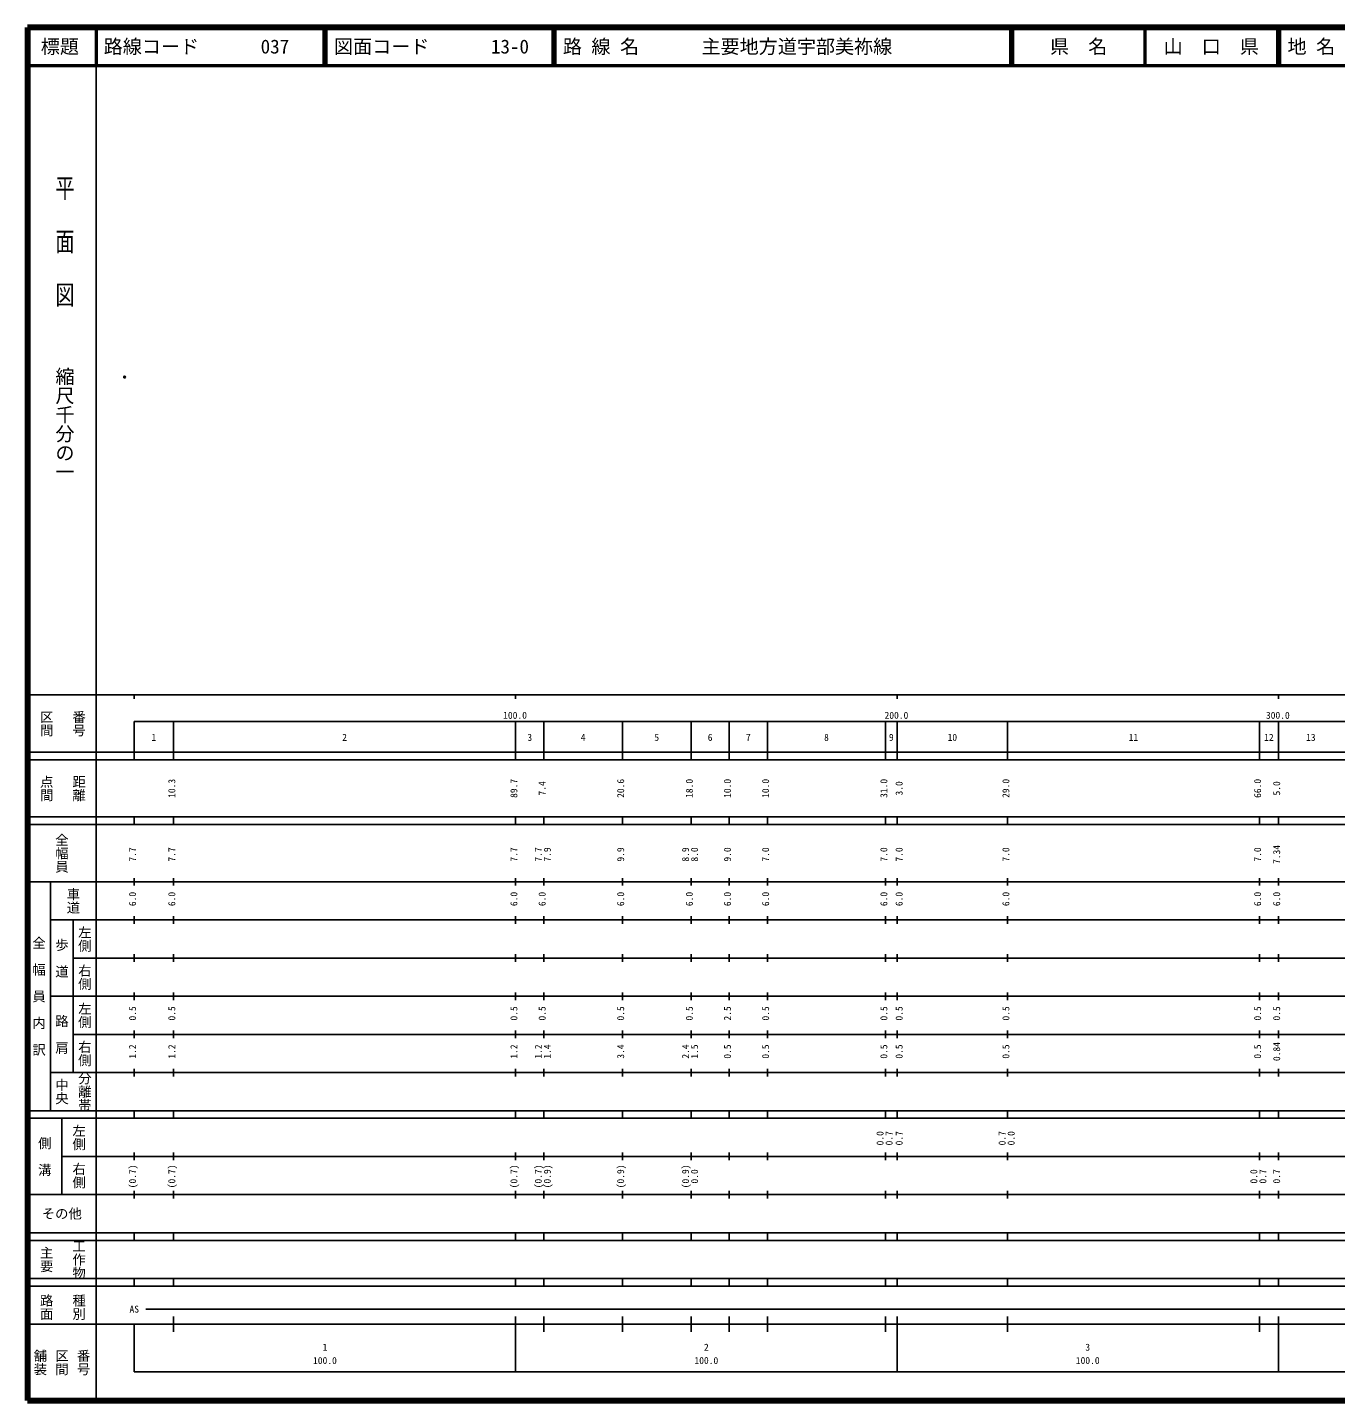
# Model space of a CAD drawing. Units: millimetres on the paper. Extents: x 40 to 680, y 20 to 380.
# Drawn here: x 40 to 383, y 20 to 380 of the extents above; entities that cross this region are included whole.
import ezdxf
from ezdxf.enums import TextEntityAlignment as Align

# ---------------------------------------------------------------- set-up
doc = ezdxf.new("R2010")
doc.units = ezdxf.units.MM
doc.header["$PDMODE"] = 32
doc.header["$PDSIZE"] = 0.5
doc.layers.add('M-OTRS', color=6, linetype='Continuous')
doc.layers.add('M-TTL-TXT', color=7, linetype='Continuous')
for name, color, linetype, lineweight in [('M-TTL', 2, 'Continuous', 140), ('M-TTL-BAND', 7, 'Continuous', 25), ('M-TTL-LINE', 7, 'Continuous', 50)]:
    doc.layers.add(name, color=color, linetype=linetype, lineweight=lineweight)
doc.styles.add('@ＭＳ ゴシック', font='')
doc.styles.add('ＭＳ ゴシック', font='')
doc.styles.get('@ＭＳ ゴシック').set_extended_font_data('@MS Gothic')
doc.styles.get('ＭＳ ゴシック').set_extended_font_data('MS Gothic')

msp = doc.modelspace()

# ---------------------------------------------------------------- linework, layer by layer
at = {"layer": 'M-OTRS'}
msp.add_point((65.483, 288.351), dxfattribs=at)
at = {"layer": 'M-TTL'}
for p, q in [((40, 380), (40, 20)), ((680, 380), (40, 380)), ((40, 20), (680, 20))]:
    msp.add_line(p, q, dxfattribs=at)
at = {"layer": 'M-TTL-BAND'}
for p, q in [((58, 370), (58, 20)), ((40, 205), (579, 205)), ((68, 205), (68, 204)), ((168, 205), (168, 204)), ((268, 205), (268, 204)), ((368, 205), (368, 204)), ((68, 198), (579, 198)), ((68, 198), (68, 188)), ((78.3, 188), (78.3, 198)), ((168, 188), (168, 198)), ((175.4, 188), (175.4, 198)), ((196, 188), (196, 198)), ((214, 188), (214, 198)), ((224, 188), (224, 198)), ((234, 188), (234, 198)), ((265, 188), (265, 198)), ((268, 188), (268, 198)), ((297, 188), (297, 198)), ((363, 188), (363, 198)), ((368, 188), (368, 198)), ((40, 190), (579, 190)), ((40, 188), (579, 188)), ((40, 173), (579, 173)), ((68, 171), (68, 173)), ((78.3, 171), (78.3, 173)), ((168, 171), (168, 173)), ((175.4, 171), (175.4, 173)), ((196, 171), (196, 173)), ((214, 171), (214, 173)), ((224, 171), (224, 173)), ((234, 171), (234, 173)), ((265, 171), (265, 173)), ((268, 171), (268, 173)), ((297, 171), (297, 173)), ((363, 171), (363, 173)), ((368, 171), (368, 173)), ((40, 171), (579, 171)), ((40, 156), (579, 156)), ((46, 96), (46, 156)), ((68, 155), (68, 157)), ((78.3, 155), (78.3, 157)), ((168, 155), (168, 157)), ((175.4, 155), (175.4, 157)), ((196, 155), (196, 157)), ((214, 155), (214, 157)), ((224, 155), (224, 157)), ((234, 155), (234, 157)), ((265, 155), (265, 157)), ((268, 155), (268, 157)), ((297, 155), (297, 157)), ((363, 155), (363, 157)), ((368, 155), (368, 157)), ((46, 146), (579, 146)), ((52, 146), (52, 106)), ((68, 145), (68, 147)), ((78.3, 145), (78.3, 147)), ((168, 145), (168, 147)), ((175.4, 145), (175.4, 147)), ((196, 145), (196, 147)), ((214, 145), (214, 147)), ((224, 145), (224, 147)), ((234, 145), (234, 147)), ((265, 145), (265, 147)), ((268, 145), (268, 147)), ((297, 145), (297, 147)), ((363, 145), (363, 147)), ((368, 145), (368, 147)), ((68, 135), (68, 137)), ((78.3, 135), (78.3, 137)), ((168, 135), (168, 137)), ((175.4, 135), (175.4, 137)), ((196, 135), (196, 137)), ((214, 135), (214, 137)), ((224, 135), (224, 137)), ((234, 135), (234, 137)), ((265, 135), (265, 137)), ((268, 135), (268, 137)), ((297, 135), (297, 137)), ((363, 135), (363, 137)), ((368, 135), (368, 137)), ((52, 136), (579, 136)), ((46, 126), (579, 126)), ((68, 125), (68, 127)), ((78.3, 125), (78.3, 127)), ((168, 125), (168, 127)), ((175.4, 125), (175.4, 127)), ((196, 125), (196, 127)), ((214, 125), (214, 127)), ((224, 125), (224, 127)), ((234, 125), (234, 127)), ((265, 125), (265, 127)), ((268, 125), (268, 127)), ((297, 125), (297, 127)), ((363, 125), (363, 127)), ((368, 125), (368, 127)), ((52, 116), (579, 116)), ((68, 115), (68, 117)), ((78.3, 115), (78.3, 117)), ((168, 115), (168, 117)), ((175.4, 115), (175.4, 117)), ((196, 115), (196, 117)), ((214, 115), (214, 117)), ((224, 115), (224, 117)), ((234, 115), (234, 117)), ((265, 115), (265, 117)), ((268, 115), (268, 117)), ((297, 115), (297, 117)), ((363, 115), (363, 117)), ((368, 115), (368, 117)), ((46, 106), (579, 106)), ((68, 105), (68, 107)), ((78.3, 105), (78.3, 107)), ((168, 105), (168, 107)), ((175.4, 105), (175.4, 107)), ((196, 105), (196, 107)), ((214, 105), (214, 107)), ((224, 105), (224, 107)), ((234, 105), (234, 107)), ((265, 105), (265, 107)), ((268, 105), (268, 107)), ((297, 105), (297, 107)), ((363, 105), (363, 107)), ((368, 105), (368, 107)), ((40, 96), (579, 96)), ((40, 94), (579, 94)), ((49, 94), (49, 74)), ((68, 94), (68, 96)), ((78.3, 94), (78.3, 96)), ((168, 94), (168, 96)), ((175.4, 94), (175.4, 96)), ((196, 94), (196, 96)), ((214, 94), (214, 96)), ((224, 94), (224, 96)), ((234, 94), (234, 96)), ((265, 94), (265, 96)), ((268, 94), (268, 96)), ((297, 94), (297, 96)), ((363, 94), (363, 96)), ((368, 94), (368, 96)), ((49, 84), (579, 84)), ((68, 83), (68, 85)), ((78.3, 83), (78.3, 85)), ((168, 83), (168, 85)), ((175.4, 83), (175.4, 85)), ((196, 83), (196, 85)), ((214, 83), (214, 85)), ((224, 83), (224, 85)), ((234, 83), (234, 85)), ((265, 83), (265, 85)), ((268, 83), (268, 85)), ((297, 83), (297, 85)), ((363, 83), (363, 85)), ((368, 83), (368, 85)), ((40, 74), (579, 74)), ((68, 73), (68, 75)), ((78.3, 73), (78.3, 75)), ((168, 73), (168, 75)), ((175.4, 73), (175.4, 75)), ((196, 73), (196, 75)), ((214, 73), (214, 75)), ((224, 73), (224, 75)), ((234, 73), (234, 75)), ((265, 73), (265, 75)), ((268, 73), (268, 75)), ((297, 73), (297, 75)), ((363, 73), (363, 75)), ((368, 73), (368, 75)), ((40, 64), (579, 64)), ((40, 62), (579, 62)), ((68, 62), (68, 64)), ((78.3, 62), (78.3, 64)), ((168, 62), (168, 64)), ((175.4, 62), (175.4, 64)), ((196, 62), (196, 64)), ((214, 62), (214, 64)), ((224, 62), (224, 64)), ((234, 62), (234, 64)), ((265, 62), (265, 64)), ((268, 62), (268, 64)), ((297, 62), (297, 64)), ((363, 62), (363, 64)), ((368, 62), (368, 64)), ((40, 52), (579, 52)), ((68, 50), (68, 52)), ((78.3, 50), (78.3, 52)), ((168, 50), (168, 52)), ((175.4, 50), (175.4, 52)), ((196, 50), (196, 52)), ((214, 50), (214, 52)), ((224, 50), (224, 52)), ((234, 50), (234, 52)), ((265, 50), (265, 52)), ((268, 50), (268, 52)), ((297, 50), (297, 52)), ((363, 50), (363, 52)), ((368, 50), (368, 52)), ((40, 50), (579, 50)), ((71, 44), (565, 44)), ((40, 40), (579, 40)), ((68, 40), (68, 27.5)), ((78.3, 38), (78.3, 42)), ((168, 27.5), (168, 42)), ((175.4, 38), (175.4, 42)), ((196, 38), (196, 42)), ((214, 38), (214, 42)), ((224, 38), (224, 42)), ((234, 38), (234, 42)), ((265, 38), (265, 42)), ((268, 27.5), (268, 42)), ((297, 38), (297, 42)), ((363, 38), (363, 42)), ((368, 27.5), (368, 42)), ((68, 27.5), (579, 27.5))]:
    msp.add_line(p, q, dxfattribs=at)
at = {"layer": 'M-TTL-LINE'}
for p, q in [((58, 380), (58, 370)), ((117.75, 380), (117.75, 370)), ((118.25, 380), (118.25, 370)), ((177.75, 380), (177.75, 370)), ((178.25, 380), (178.25, 370)), ((297.75, 380), (297.75, 370)), ((298.25, 380), (298.25, 370)), ((333, 380), (333, 370)), ((367.75, 380), (367.75, 370)), ((368.25, 380), (368.25, 370)), ((40, 370), (680, 370))]:
    msp.add_line(p, q, dxfattribs=at)

# ---------------------------------------------------------------- texts
at = {"layer": 'M-TTL-BAND', "style": '@ＭＳ ゴシック', "width": 1.4}
msp.add_text('平  面  図', height=3.666, rotation=270, dxfattribs=at).set_placement((49.777, 306.475), align=Align.MIDDLE_RIGHT)
at = {"layer": 'M-TTL-BAND', "style": '@ＭＳ ゴシック'}
msp.add_text('縮尺千分の一', height=3.666, rotation=270, dxfattribs=at).set_placement((49.777, 261.03), align=Align.MIDDLE_RIGHT)
for s, p in [('区間', (45, 197.5)), ('番号', (53.5, 197.5)), ('点間', (45, 180.5)), ('距離', (53.5, 180.5)), ('全幅員', (49, 163.5)), ('車道', (52, 151)), ('左側', (55, 141)), ('全\u3000幅\u3000員\u3000内\u3000訳', (43, 126)), ('歩\u3000道', (49, 136)), ('右側', (55, 131)), ('左側', (55, 121)), ('路\u3000肩', (49, 116)), ('右側', (55, 111)), ('分離帯', (55, 101)), ('中央', (49, 101)), ('左側', (53.5, 89)), ('側\u3000溝', (44.5, 84)), ('右側', (53.5, 79)), ('工作物', (53.5, 57)), ('主要', (45, 57)), ('路面', (45, 44.5)), ('種別', (53.5, 44.5)), ('舗装', (43.333, 30)), ('区間', (49, 30)), ('番号', (54.667, 30))]:
    msp.add_text(s, height=2.566, rotation=270, dxfattribs=at).set_placement(p, align=Align.MIDDLE_CENTER)
at = {"layer": 'M-TTL-BAND', "style": 'ＭＳ ゴシック'}
for s, p in [('100.0', (167.844, 198.195)), ('200.0', (267.844, 198.195)), ('300.0', (367.844, 198.195)), ('1', (73.15, 192.405)), ('2', (123.15, 192.405)), ('3', (171.7, 192.405)), ('4', (185.7, 192.405)), ('5', (205, 192.405)), ('6', (219, 192.405)), ('7', (229, 192.405)), ('8', (249.5, 192.405)), ('9', (266.5, 192.405)), ('10', (282.5, 192.405)), ('11', (330, 192.405)), ('12', (365.5, 192.405)), ('13', (376.5, 192.405)), ('AS', (68, 42.5)), ('1', (118, 32.523)), ('2', (218, 32.523)), ('3', (318, 32.523)), ('100.0', (118, 29.033)), ('100.0', (218, 29.033)), ('100.0', (318, 29.033))]:
    msp.add_text(s, height=1.833, dxfattribs=at).set_placement(p, align=Align.BOTTOM_CENTER)
for s, p in [('10.3', (79.3, 180.5)), ('89.7', (169, 180.5)), ('7.4', (176.4, 180.5)), ('20.6', (197, 180.5)), ('18.0', (215, 180.5)), ('10.0', (225, 180.5)), ('10.0', (235, 180.5)), ('31.0', (266, 180.5)), ('3.0', (270, 180.5)), ('29.0', (298, 180.5)), ('66.0', (364, 180.5)), ('5.0', (369, 180.5)), ('7.7', (69, 163.174)), ('7.7', (79.3, 163.174)), ('7.7', (169, 163.174)), ('7.7', (175.4, 163.174)), ('7.9', (177.77, 163.174)), ('9.9', (197, 163.174)), ('8.9', (214, 163.174)), ('8.0', (216.37, 163.174)), ('9.0', (225, 163.174)), ('7.0', (235, 163.174)), ('7.0', (266, 163.174)), ('7.0', (270, 163.174)), ('7.0', (298, 163.174)), ('7.0', (364, 163.174)), ('7.34', (369, 163.174)), ('6.0', (69, 151.5)), ('6.0', (79.3, 151.5)), ('6.0', (169, 151.5)), ('6.0', (176.4, 151.5)), ('6.0', (197, 151.5)), ('6.0', (215, 151.5)), ('6.0', (225, 151.5)), ('6.0', (235, 151.5)), ('6.0', (266, 151.5)), ('6.0', (270, 151.5)), ('6.0', (298, 151.5)), ('6.0', (364, 151.5)), ('6.0', (369, 151.5)), ('0.5', (69, 121.5)), ('0.5', (79.3, 121.5)), ('0.5', (169, 121.5)), ('0.5', (176.4, 121.5)), ('0.5', (197, 121.5)), ('0.5', (215, 121.5)), ('2.5', (225, 121.5)), ('0.5', (235, 121.5)), ('0.5', (266, 121.5)), ('0.5', (270, 121.5)), ('0.5', (298, 121.5)), ('0.5', (364, 121.5)), ('0.5', (369, 121.5)), ('1.2', (69, 111.5)), ('1.2', (79.3, 111.5)), ('1.2', (169, 111.5)), ('1.2', (175.4, 111.5)), ('1.4', (177.77, 111.5)), ('3.4', (197, 111.5)), ('2.4', (214, 111.5)), ('1.5', (216.37, 111.5)), ('0.5', (225, 111.5)), ('0.5', (235, 111.5)), ('0.5', (266, 111.5)), ('0.5', (270, 111.5)), ('0.5', (298, 111.5)), ('0.5', (364, 111.5)), ('0.84', (369, 111.5)), ('0.0', (265, 88.764)), ('0.7', (267.37, 88.764)), ('0.7', (270, 88.764)), ('0.7', (297, 88.764)), ('0.0', (299.37, 88.764)), ('(0.7)', (69, 78.764)), ('(0.7)', (79.3, 78.764)), ('(0.7)', (169, 78.764)), ('(0.7)', (175.4, 78.764)), ('(0.9)', (177.77, 78.764)), ('(0.9)', (197, 78.764)), ('(0.9)', (214, 78.764)), ('0.0', (216.37, 78.764)), ('0.0', (363, 78.764)), ('0.7', (365.37, 78.764)), ('0.7', (369, 78.764))]:
    msp.add_text(s, height=1.833, rotation=90, dxfattribs=at).set_placement(p, align=Align.BOTTOM_CENTER)
msp.add_text('その他', height=2.566, dxfattribs=at).set_placement((49, 69), align=Align.MIDDLE_CENTER)
at = {"layer": 'M-TTL-TXT', "style": 'ＭＳ ゴシック'}
for s, p in [('標題', (48.5, 375)), ('県\u3000名', (315.625, 375)), ('山\u3000口\u3000県', (350.375, 375))]:
    msp.add_text(s, height=3.666, dxfattribs=at).set_placement(p, align=Align.MIDDLE_CENTER)
for s, p in [('路線コード', (60, 375)), ('037', (101.142, 375)), ('図面コード', (120.38, 375)), ('13-0', (161.521, 375)), ('路 線 名', (180.38, 375)), ('主要地方道宇部美祢線', (216.734, 375)), ('地 名', (370.38, 375))]:
    msp.add_text(s, height=3.666, dxfattribs=at).set_placement(p, align=Align.MIDDLE_LEFT)

doc.saveas('drawing.dxf')
